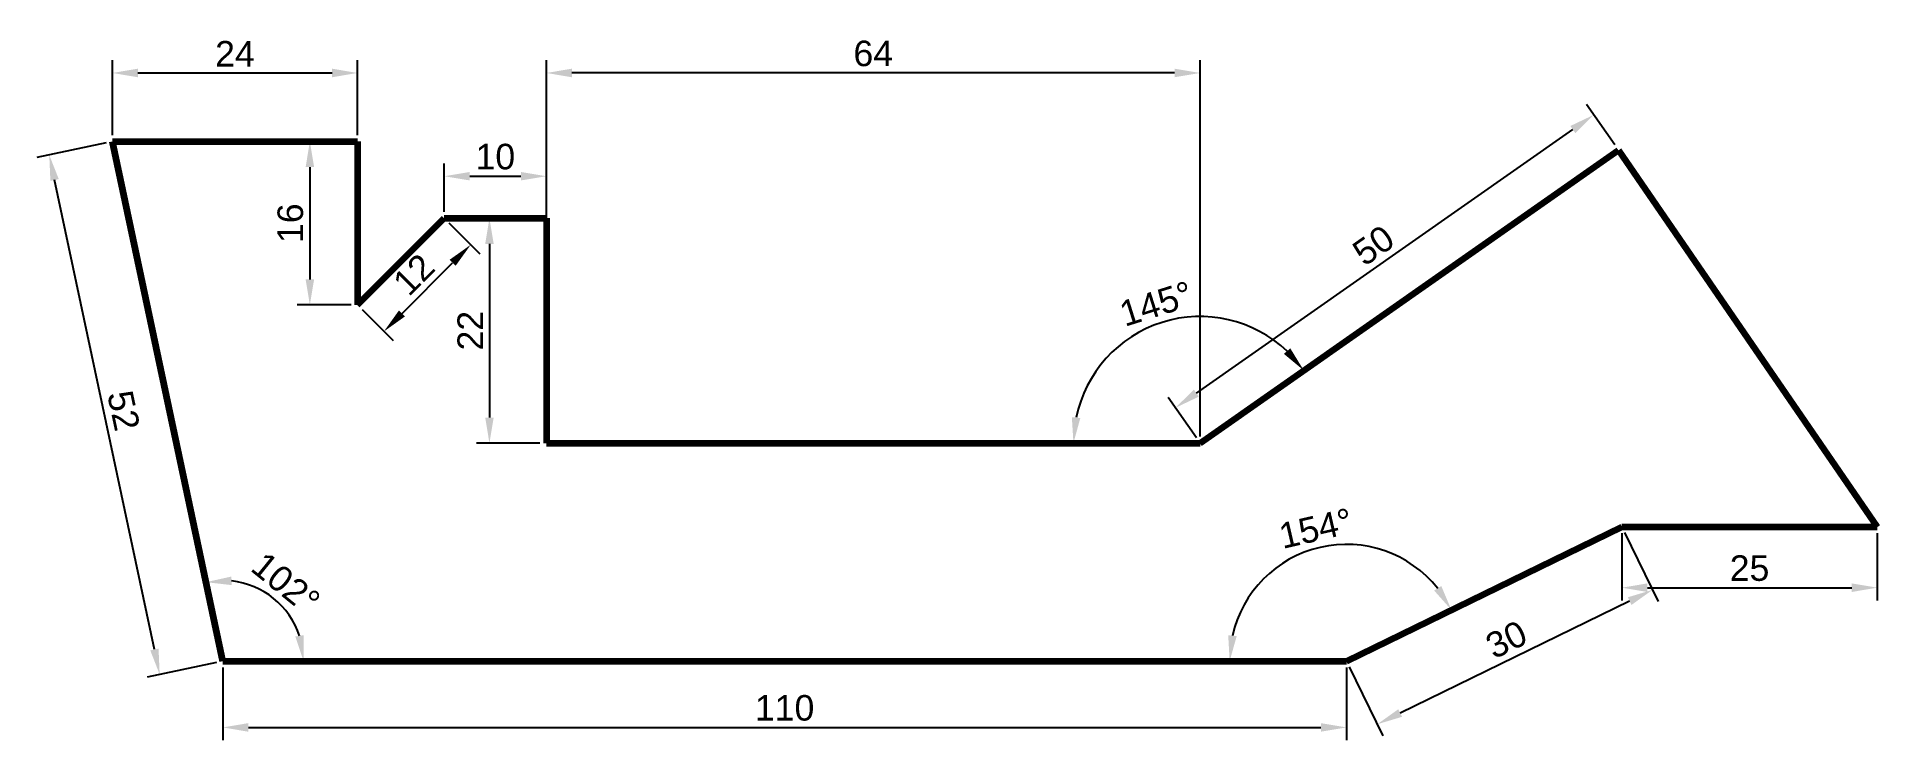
# Model space of a CAD drawing. Header units: millimetres. Extents: x 51 to 232, y 134 to 203.
import ezdxf

# ---------------------------------------------------------------- set-up
doc = ezdxf.new("R2010")
doc.units = ezdxf.units.MM
doc.styles.get("Standard").update_dxf_attribs({"font": 'arial.ttf'})
doc.dimstyles.new('ISO-25', dxfattribs={"dimtxt": 2.5, "dimasz": 2.5, "dimexe": 1.25, "dimexo": 0.625, "dimtad": 1, "dimtxsty": 'Standard', "dimcen": 2.5, "dimadec": 0, "dimazin": 0, "dimtfac": 1, "dimtmove": 0, "dimatfit": 3, "dimfxl": 1, "dimarcsym": 0})

# ---------------------------------------------------------------- blocks, each defined once
blk = doc.blocks.new('*D4')
at = {"color": 0, "lineweight": -2, "transparency": 16777216}
for p, q in [((58.89, 193.66), (58.89, 201)), ((82.89, 193.66), (82.89, 201)), ((61.39, 199.75), (80.39, 199.75))]:
    blk.add_line(p, q, dxfattribs=at)
at = {"color": 0, "transparency": 16777216}
for points in [[(61.39, 200.17), (61.39, 199.33), (58.89, 199.75)], [(80.39, 200.17), (80.39, 199.33), (82.89, 199.75)]]:
    blk.add_solid(points, dxfattribs=at)
at = {"layer": 'Defpoints', "color": 0, "transparency": 16777216}
for p in [(82.89, 199.75), (58.89, 193.04), (82.89, 193.04)]:
    blk.add_point(p, dxfattribs=at)
at = {"color": 0, "transparency": 16777216, "insert": (70.89, 201.63), "char_height": 2.5, "attachment_point": 5}
blk.add_mtext('24', dxfattribs=at)
blk = doc.blocks.new('*D5')
at = {"color": 0, "lineweight": -2, "transparency": 16777216}
for p, q in [((91.38, 186.15), (91.38, 190.89)), ((93.88, 189.64), (98.88, 189.64)), ((101.38, 186.15), (101.38, 190.89))]:
    blk.add_line(p, q, dxfattribs=at)
at = {"color": 0, "transparency": 16777216}
for points in [[(93.88, 190.06), (93.88, 189.23), (91.38, 189.64)], [(98.88, 190.06), (98.88, 189.23), (101.38, 189.64)]]:
    blk.add_solid(points, dxfattribs=at)
at = {"layer": 'Defpoints', "color": 0, "transparency": 16777216}
for p in [(101.38, 189.64), (91.38, 185.52), (101.38, 185.52)]:
    blk.add_point(p, dxfattribs=at)
at = {"color": 0, "transparency": 16777216, "insert": (96.38, 191.55), "char_height": 2.5, "attachment_point": 5}
blk.add_mtext('10', dxfattribs=at)
blk = doc.blocks.new('*D6')
at = {"color": 0, "lineweight": -2, "transparency": 16777216}
for p, q in [((82.27, 193.04), (76.97, 193.04)), ((78.22, 190.54), (78.22, 179.54)), ((82.27, 177.04), (76.97, 177.04))]:
    blk.add_line(p, q, dxfattribs=at)
at = {"color": 0, "transparency": 16777216}
for points in [[(77.81, 190.54), (78.64, 190.54), (78.22, 193.04)], [(77.81, 179.54), (78.64, 179.54), (78.22, 177.04)]]:
    blk.add_solid(points, dxfattribs=at)
at = {"layer": 'Defpoints', "color": 0, "transparency": 16777216}
for p in [(82.89, 193.04), (78.22, 177.04), (82.89, 177.04)]:
    blk.add_point(p, dxfattribs=at)
at = {"color": 0, "transparency": 16777216, "insert": (76.32, 185.04), "char_height": 2.5, "attachment_point": 5, "rotation": 90}
blk.add_mtext('16', dxfattribs=at)
blk = doc.blocks.new('*D7')
at = {"color": 0, "lineweight": -2, "transparency": 16777216}
for p, q in [((100.75, 185.52), (94.55, 185.52)), ((95.8, 183.02), (95.8, 166.02)), ((100.75, 163.52), (94.55, 163.52))]:
    blk.add_line(p, q, dxfattribs=at)
at = {"color": 0, "transparency": 16777216}
for points in [[(95.39, 183.02), (96.22, 183.02), (95.8, 185.52)], [(95.39, 166.02), (96.22, 166.02), (95.8, 163.52)]]:
    blk.add_solid(points, dxfattribs=at)
at = {"layer": 'Defpoints', "color": 0, "transparency": 16777216}
for p in [(101.38, 185.52), (95.8, 163.52), (101.38, 163.52)]:
    blk.add_point(p, dxfattribs=at)
at = {"color": 0, "transparency": 16777216, "insert": (93.92, 174.52), "char_height": 2.5, "attachment_point": 5, "rotation": 90}
blk.add_mtext('22', dxfattribs=at)
blk = doc.blocks.new('*D8')
at = {"color": 0, "lineweight": -2, "transparency": 16777216}
for p, q in [((101.38, 164.15), (101.38, 201)), ((165.38, 164.15), (165.38, 201)), ((162.88, 199.75), (103.88, 199.75))]:
    blk.add_line(p, q, dxfattribs=at)
at = {"color": 0, "transparency": 16777216}
for points in [[(103.88, 200.17), (103.88, 199.33), (101.38, 199.75)], [(162.88, 200.17), (162.88, 199.33), (165.38, 199.75)]]:
    blk.add_solid(points, dxfattribs=at)
at = {"layer": 'Defpoints', "color": 0, "transparency": 16777216}
for p in [(101.38, 199.75), (101.38, 163.52), (165.38, 163.52)]:
    blk.add_point(p, dxfattribs=at)
at = {"color": 0, "transparency": 16777216, "insert": (133.38, 201.65), "char_height": 2.5, "attachment_point": 5}
blk.add_mtext('64', dxfattribs=at)
blk = doc.blocks.new('*D9')
at = {"color": 0, "lineweight": -2, "transparency": 16777216}
for p, q in [((69.7, 141.55), (69.7, 134.43)), ((179.7, 141.55), (179.7, 134.43)), ((72.2, 135.68), (177.2, 135.68))]:
    blk.add_line(p, q, dxfattribs=at)
at = {"color": 0, "transparency": 16777216}
for points in [[(72.2, 136.1), (72.2, 135.26), (69.7, 135.68)], [(177.2, 136.1), (177.2, 135.26), (179.7, 135.68)]]:
    blk.add_solid(points, dxfattribs=at)
at = {"layer": 'Defpoints', "color": 0, "transparency": 16777216}
for p in [(69.7, 142.17), (179.7, 142.17), (179.7, 135.68)]:
    blk.add_point(p, dxfattribs=at)
at = {"color": 0, "transparency": 16777216, "insert": (124.7, 137.58), "char_height": 2.5, "attachment_point": 5}
blk.add_mtext('110', dxfattribs=at)
blk = doc.blocks.new('*D10')
at = {"color": 0, "lineweight": -2, "transparency": 16777216}
for p, q in [((206.67, 154.7), (206.67, 148.11)), ((231.67, 154.7), (231.67, 148.11)), ((209.17, 149.36), (229.17, 149.36))]:
    blk.add_line(p, q, dxfattribs=at)
at = {"color": 0, "transparency": 16777216}
for points in [[(209.17, 149.78), (209.17, 148.94), (206.67, 149.36)], [(229.17, 149.78), (229.17, 148.94), (231.67, 149.36)]]:
    blk.add_solid(points, dxfattribs=at)
at = {"layer": 'Defpoints', "color": 0, "transparency": 16777216}
for p in [(206.67, 155.32), (231.67, 155.32), (231.67, 149.36)]:
    blk.add_point(p, dxfattribs=at)
at = {"color": 0, "transparency": 16777216, "insert": (219.17, 151.26), "char_height": 2.5, "attachment_point": 5}
blk.add_mtext('25', dxfattribs=at)
blk = doc.blocks.new('*D11')
at = {"color": 0, "lineweight": -2, "transparency": 16777216}
for p, q in [((206.94, 154.76), (210.23, 148.02)), ((207.43, 148.05), (184.96, 137.09)), ((179.98, 141.61), (183.26, 134.87))]:
    blk.add_line(p, q, dxfattribs=at)
at = {"color": 0, "transparency": 16777216}
for points in [[(207.25, 148.42), (207.61, 147.67), (209.68, 149.15)], [(184.78, 137.46), (185.15, 136.72), (182.72, 135.99)]]:
    blk.add_solid(points, dxfattribs=at)
at = {"layer": 'Defpoints', "color": 0, "transparency": 16777216}
for p in [(206.67, 155.32), (179.7, 142.17), (182.72, 135.99)]:
    blk.add_point(p, dxfattribs=at)
at = {"color": 0, "transparency": 16777216, "insert": (195.36, 144.28), "char_height": 2.5, "attachment_point": 5, "rotation": 26}
blk.add_mtext('30', dxfattribs=at)
blk = doc.blocks.new('*D13')
at = {"color": 0, "lineweight": -2, "transparency": 16777216}
for p, q in [((205.97, 192.71), (203.2, 196.67)), ((165.01, 168.4), (201.87, 194.22)), ((165.02, 164.03), (162.24, 167.99))]:
    blk.add_line(p, q, dxfattribs=at)
at = {"color": 0, "transparency": 16777216}
for points in [[(201.63, 194.56), (202.11, 193.87), (203.92, 195.65)], [(164.77, 168.75), (165.25, 168.06), (162.96, 166.97)]]:
    blk.add_solid(points, dxfattribs=at)
at = {"layer": 'Defpoints', "color": 0, "transparency": 16777216}
for p in [(203.92, 195.65), (206.33, 192.2), (165.38, 163.52)]:
    blk.add_point(p, dxfattribs=at)
at = {"color": 0, "transparency": 16777216, "insert": (182.35, 182.87), "char_height": 2.5, "attachment_point": 5, "rotation": 35}
blk.add_mtext('50', dxfattribs=at)
blk = doc.blocks.new('*D14')
at = {"color": 0, "lineweight": -2, "transparency": 16777216}
for p, q in [((91.82, 185.08), (94.85, 182.05)), ((87.25, 176.21), (92.2, 181.16)), ((83.33, 176.59), (86.37, 173.56))]:
    blk.add_line(p, q, dxfattribs=at)
at = {"color": 0, "transparency": 16777216}
for points in [[(91.9, 181.46), (92.49, 180.87), (93.97, 182.93)], [(86.95, 176.51), (87.54, 175.92), (85.48, 174.45)]]:
    blk.add_solid(points, dxfattribs=at)
at = {"layer": 'Defpoints', "color": 0, "transparency": 16777216}
for p in [(91.38, 185.52), (93.97, 182.93), (82.89, 177.04)]:
    blk.add_point(p, dxfattribs=at)
at = {"color": 0, "transparency": 16777216, "insert": (88.39, 180.02), "char_height": 2.5, "attachment_point": 5, "rotation": 45}
blk.add_mtext('12', dxfattribs=at)
blk = doc.blocks.new('*D15')
at = {"color": 0, "lineweight": -2, "transparency": 16777216}
for p, q in [((58.28, 192.91), (51.49, 191.46)), ((63, 143.31), (53.23, 189.28)), ((69.09, 142.04), (62.3, 140.6))]:
    blk.add_line(p, q, dxfattribs=at)
at = {"color": 0, "transparency": 16777216}
for points in [[(53.64, 189.36), (52.82, 189.19), (52.71, 191.72)], [(63.41, 143.39), (62.6, 143.22), (63.52, 140.86)]]:
    blk.add_solid(points, dxfattribs=at)
at = {"layer": 'Defpoints', "color": 0, "transparency": 16777216}
for p in [(58.89, 193.04), (52.71, 191.72), (69.7, 142.17)]:
    blk.add_point(p, dxfattribs=at)
at = {"color": 0, "transparency": 16777216, "insert": (59.98, 166.69), "char_height": 2.5, "attachment_point": 5, "rotation": 282}
blk.add_mtext('52', dxfattribs=at)
blk = doc.blocks.new('*D16')
at = {"color": 0, "lineweight": -2, "transparency": 16777216}
blk.add_arc((179.7, 142.17), 11.43, 38.5554, 167.4446, dxfattribs=at)
at = {"color": 0, "transparency": 16777216}
for points in [[(188.99, 149.52), (188.29, 149.08), (189.98, 147.18)], [(168.96, 144.61), (168.13, 144.7), (168.27, 142.17)]]:
    blk.add_solid(points, dxfattribs=at)
at = {"layer": 'Defpoints', "color": 0, "transparency": 16777216}
for p in [(206.67, 155.32), (182.21, 153.33), (69.7, 142.17), (179.7, 142.17), (179.7, 142.17)]:
    blk.add_point(p, dxfattribs=at)
at = {"color": 0, "transparency": 16777216, "insert": (176.7, 155.16), "char_height": 2.5, "attachment_point": 5, "rotation": 13}
blk.add_mtext('154°', dxfattribs=at)
blk = doc.blocks.new('*D17')
at = {"color": 0, "lineweight": -2, "transparency": 16777216}
blk.add_arc((69.7, 142.17), 7.9, 18.2001, 83.7999, dxfattribs=at)
at = {"color": 0, "transparency": 16777216}
for points in [[(70.58, 149.61), (70.53, 150.45), (68.06, 149.9)], [(77.62, 144.71), (76.8, 144.58), (77.61, 142.17)]]:
    blk.add_solid(points, dxfattribs=at)
at = {"layer": 'Defpoints', "color": 0, "transparency": 16777216}
for p in [(58.89, 193.04), (76.25, 146.59), (69.7, 142.17), (69.7, 142.17), (179.7, 142.17)]:
    blk.add_point(p, dxfattribs=at)
at = {"color": 0, "transparency": 16777216, "insert": (75.87, 149.79), "char_height": 2.5, "attachment_point": 5, "rotation": 321}
blk.add_mtext('102°', dxfattribs=at)
blk = doc.blocks.new('*D18')
at = {"color": 0, "lineweight": -2, "transparency": 16777216}
blk.add_arc((165.38, 163.52), 12.39, 46.5791, 168.4209, dxfattribs=at)
at = {"color": 0, "transparency": 16777216}
for points in [[(174.21, 172.79), (173.58, 172.25), (175.53, 170.63)], [(153.65, 165.97), (152.82, 166.05), (152.98, 163.52)]]:
    blk.add_solid(points, dxfattribs=at)
at = {"layer": 'Defpoints', "color": 0, "transparency": 16777216}
for p in [(206.33, 192.2), (166.81, 175.83), (101.38, 163.52), (165.38, 163.52), (165.38, 163.52)]:
    blk.add_point(p, dxfattribs=at)
at = {"color": 0, "transparency": 16777216, "insert": (161.08, 177.15), "char_height": 2.5, "attachment_point": 5, "rotation": 17.5}
blk.add_mtext('145°', dxfattribs=at)

msp = doc.modelspace()

# ---------------------------------------------------------------- linework, layer by layer
at = {"lineweight": 100}
for p, q in [((69.702, 142.173), (58.89, 193.037)), ((58.89, 193.037), (82.89, 193.037)), ((82.89, 193.037), (82.89, 177.037)), ((165.376, 163.522), (206.333, 192.201)), ((206.333, 192.201), (231.666, 155.324)), ((82.89, 177.037), (91.376, 185.522)), ((91.376, 185.522), (101.376, 185.522)), ((101.376, 185.522), (101.376, 163.522)), ((101.376, 163.522), (165.376, 163.522)), ((179.702, 142.173), (206.666, 155.324)), ((206.666, 155.324), (231.666, 155.324)), ((69.702, 142.173), (179.702, 142.173))]:
    msp.add_line(p, q, dxfattribs=at)

# ---------------------------------------------------------------- dimensions: what is measured, and where the dimension line sits
at = {"color": 240, "true_color": 0xed1f24}
for base, p1, p2, picture, middle in [((82.89, 199.749), (58.89, 193.037), (82.89, 193.037), '*D4', (70.89, 201.629)), ((101.376, 199.749), (165.376, 163.522), (101.376, 163.522), '*D8', (133.376, 201.65)), ((101.376, 189.644), (91.376, 185.522), (101.376, 185.522), '*D5', (96.376, 191.545)), ((231.666, 149.36), (206.666, 155.324), (231.666, 155.324), '*D10', (219.166, 151.261)), ((179.702, 135.68), (69.702, 142.173), (179.702, 142.173), '*D9', (124.702, 137.581))]:
    dim = msp.add_linear_dim(base=base, p1=p1, p2=p2, dimstyle='ISO-25', dxfattribs=at)
    dim.commit()
    dim.dimension.update_dxf_attribs({"geometry": picture, "text_midpoint": middle})
for p1, p2, distance, picture, middle in [((165.376, 163.522), (206.333, 192.201), 4.211, '*D13', (182.349, 182.868)), ((69.702, 142.173), (58.89, 193.037), 6.316, '*D15', (59.978, 166.687)), ((82.89, 177.037), (91.376, 185.522), -3.664, '*D14', (88.394, 180.018)), ((206.666, 155.324), (179.702, 142.173), 6.875, '*D11', (195.363, 144.279))]:
    dim = msp.add_aligned_dim(p1=p1, p2=p2, distance=distance, dimstyle='ISO-25', dxfattribs=at)
    dim.commit()
    dim.dimension.update_dxf_attribs({"geometry": picture, "text_midpoint": middle})
for base, line1, line2, picture, middle in [((76.254, 146.592), ((69.702, 142.173), (179.702, 142.173)), ((69.702, 142.173), (58.89, 193.037)), '*D17', (75.872, 149.793)), ((166.814, 175.83), ((165.376, 163.522), (206.333, 192.201)), ((101.376, 163.522), (165.376, 163.522)), '*D18', (161.078, 177.153)), ((182.208, 153.326), ((69.702, 142.173), (179.702, 142.173)), ((179.702, 142.173), (206.666, 155.324)), '*D16', (176.703, 155.164))]:
    dim = msp.add_angular_dim_2l(base=base, line1=line1, line2=line2, dimstyle='ISO-25', dxfattribs=at)
    dim.commit()
    dim.dimension.update_dxf_attribs({"geometry": picture, "text_midpoint": middle})
for base, p1, p2, picture, middle in [((78.224, 177.037), (82.89, 193.037), (82.89, 177.037), '*D6', (76.323, 185.037)), ((95.805, 163.522), (101.376, 185.522), (101.376, 163.522), '*D7', (93.925, 174.522))]:
    dim = msp.add_linear_dim(base=base, p1=p1, p2=p2, angle=90, dimstyle='ISO-25', dxfattribs=at)
    dim.commit()
    dim.dimension.update_dxf_attribs({"geometry": picture, "text_midpoint": middle})

doc.saveas('drawing.dxf')
